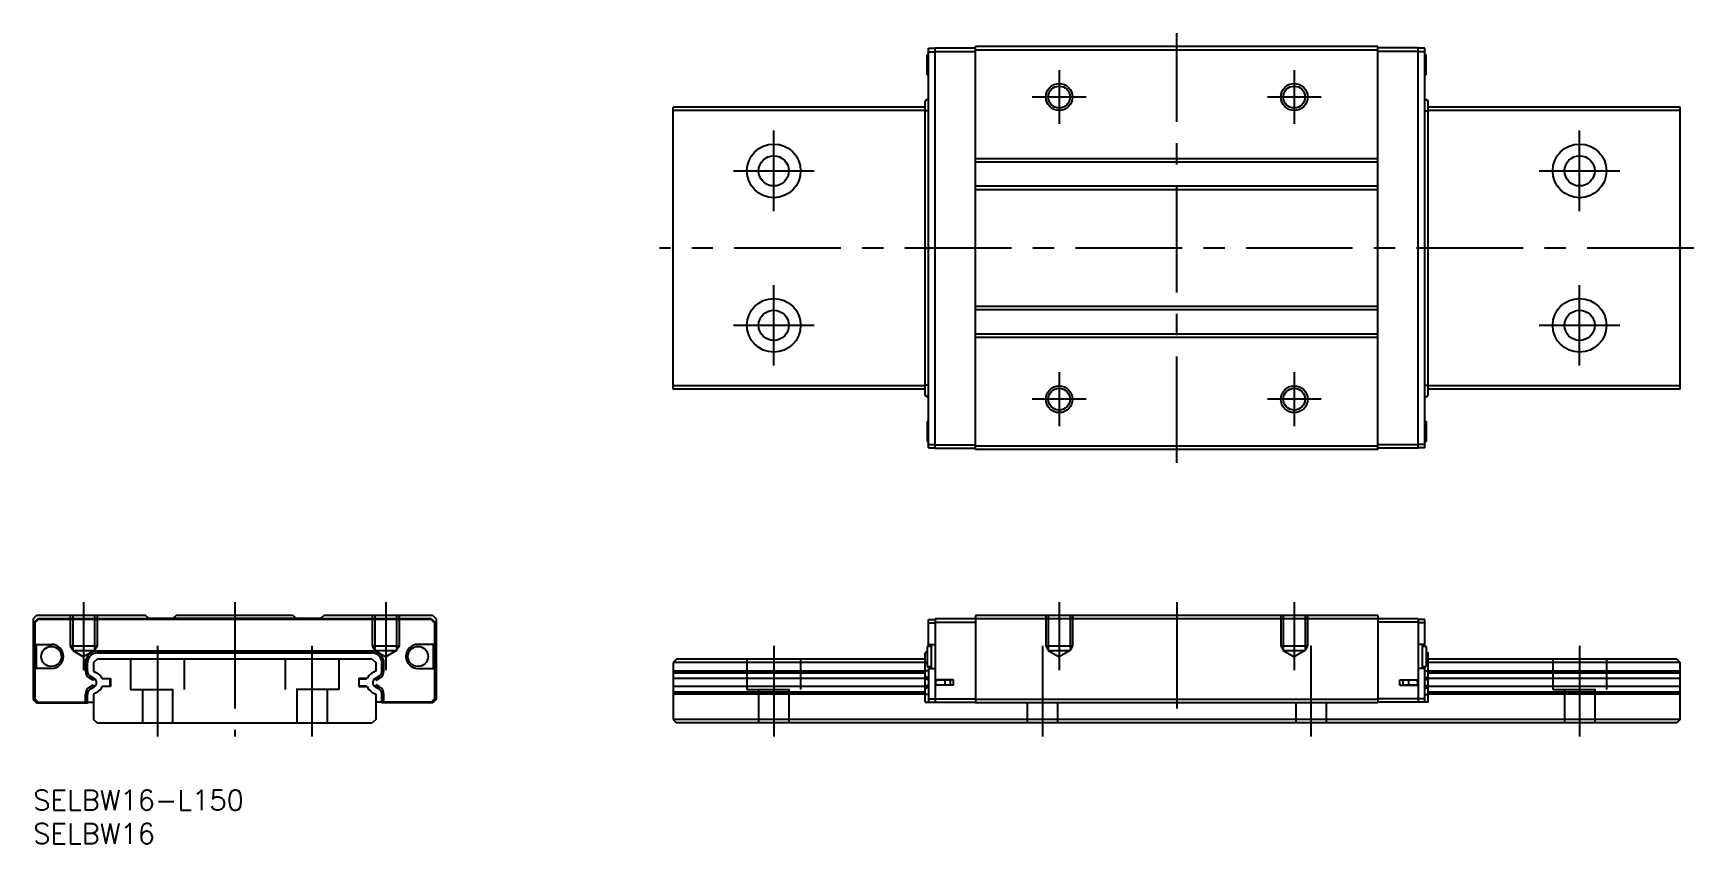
# Model space of a CAD drawing. Extents: x 0 to 247, y -8 to 113.
import ezdxf

# ---------------------------------------------------------------- set-up
doc = ezdxf.new("R2010")
doc.units = 0
doc.header["$LTSCALE"] = 0.5
doc.linetypes.add('CENTER', pattern=[50.8, 31.75, -6.35, 6.35, -6.35])
doc.linetypes.add('DASHED', pattern=[19.05, 12.7, -6.35])
for name, color, linetype in [('MSM_CENTER', 1, 'CENTER'), ('MSM_CONTINUOUS', 7, 'CONTINUOUS'), ('MSM_DASHED', 4, 'DASHED'), ('MSM_NARROW', 5, 'CONTINUOUS'), ('MSM_PART_NUMBER', 7, 'CONTINUOUS')]:
    doc.layers.add(name, color=color, linetype=linetype)
doc.styles.get("Standard").update_dxf_attribs({"font": 'txt.shx', "height": 3, "bigfont": 'bigfont.shx'})

# ---------------------------------------------------------------- blocks, each defined once
blk = doc.blocks.new('*U2')
at = {"layer": 'MSM_PART_NUMBER'}
blk.add_text('SELBW16-L150', height=3, dxfattribs=at).set_placement((0, -3))
blk = doc.blocks.new('*U3')
at = {"layer": 'MSM_PART_NUMBER'}
blk.add_text('SELBW16', height=3, dxfattribs=at).set_placement((0, -8))

msp = doc.modelspace()

# ---------------------------------------------------------------- linework, layer by layer
at = {"layer": 'MSM_CENTER'}
for p, q in [((170.28, 48.71), (170.28, 112.71)), ((152.78, 107.21), (152.78, 99.21)), ((187.78, 107.21), (187.78, 99.21)), ((156.78, 103.21), (148.78, 103.21)), ((191.78, 103.21), (183.78, 103.21)), ((110.28, 86.21), (110.28, 98.21)), ((230.28, 86.21), (230.28, 98.21)), ((104.28, 92.21), (116.28, 92.21)), ((224.28, 92.21), (236.28, 92.21)), ((247.28, 80.71), (93.28, 80.71)), ((110.28, 63.21), (110.28, 75.21)), ((230.28, 63.21), (230.28, 75.21)), ((104.28, 69.21), (116.28, 69.21)), ((224.28, 69.21), (236.28, 69.21)), ((152.78, 62.21), (152.78, 54.21)), ((187.78, 62.21), (187.78, 54.21)), ((156.78, 58.21), (148.78, 58.21)), ((191.78, 58.21), (183.78, 58.21)), ((7.5, 28), (7.5, 17.86)), ((30, 28), (30, 8)), ((52.5, 28), (52.5, 17.86)), ((152.78, 28), (152.78, 17.86)), ((170.28, 28), (170.28, 11)), ((187.78, 28), (187.78, 17.86)), ((18.5, 21.5), (18.5, 8)), ((41.5, 21.5), (41.5, 8)), ((110.28, 21.5), (110.28, 8)), ((150.28, 21.5), (150.28, 8)), ((190.28, 21.5), (190.28, 8)), ((230.28, 21.5), (230.28, 8))]:
    msp.add_line(p, q, dxfattribs=at)
at = {"layer": 'MSM_CONTINUOUS'}
for p, q in [((133.33, 109.51), (133.13, 109.51)), ((133.13, 106.51), (133.13, 109.51)), ((133.33, 110.46), (134.33, 110.46)), ((133.33, 50.96), (133.33, 110.46)), ((133.33, 109.96), (134.33, 109.96)), ((134.33, 110.51), (140.33, 110.51)), ((134.33, 50.91), (134.33, 110.51)), ((134.33, 110.01), (140.33, 110.01)), ((200.23, 110.71), (140.33, 110.71)), ((140.33, 50.71), (140.33, 110.71)), ((200.23, 110.21), (140.33, 110.21)), ((200.23, 50.71), (200.23, 110.71)), ((206.23, 110.51), (200.23, 110.51)), ((206.23, 110.01), (200.23, 110.01)), ((206.23, 50.91), (206.23, 110.51)), ((207.23, 110.46), (206.23, 110.46)), ((207.23, 109.96), (206.23, 109.96)), ((207.23, 50.96), (207.23, 110.46)), ((207.43, 109.51), (207.23, 109.51)), ((207.43, 106.51), (207.43, 109.51)), ((133.13, 106.51), (133.33, 106.51)), ((207.23, 106.51), (207.43, 106.51)), ((95.28, 59.71), (95.28, 101.71)), ((132.83, 101.71), (95.28, 101.71)), ((133.33, 102.94), (132.83, 102.64)), ((132.83, 58.78), (132.83, 102.64)), ((207.23, 102.94), (207.73, 102.64)), ((207.73, 58.78), (207.73, 102.64)), ((245.28, 101.71), (207.73, 101.71)), ((245.28, 59.71), (245.28, 101.71)), ((132.83, 101.21), (95.28, 101.21)), ((133.33, 101.14), (132.83, 101.14)), ((207.23, 101.14), (207.73, 101.14)), ((245.28, 101.21), (207.73, 101.21)), ((200.23, 94.01), (140.33, 94.01)), ((200.23, 93.51), (140.33, 93.51)), ((200.23, 89.91), (140.33, 89.91)), ((200.23, 89.41), (140.33, 89.41)), ((132.83, 80.71), (133.33, 80.71)), ((207.73, 80.71), (207.23, 80.71)), ((200.23, 72.01), (140.33, 72.01)), ((200.23, 71.51), (140.33, 71.51)), ((200.23, 67.91), (140.33, 67.91)), ((200.23, 67.41), (140.33, 67.41)), ((132.83, 60.21), (95.28, 60.21)), ((132.83, 59.71), (95.28, 59.71)), ((133.33, 60.28), (132.83, 60.28)), ((207.23, 60.28), (207.73, 60.28)), ((245.28, 60.21), (207.73, 60.21)), ((245.28, 59.71), (207.73, 59.71)), ((133.33, 58.48), (132.83, 58.78)), ((207.23, 58.48), (207.73, 58.78)), ((133.13, 54.91), (133.13, 51.91)), ((133.33, 54.91), (133.13, 54.91)), ((207.43, 54.91), (207.23, 54.91)), ((207.43, 54.91), (207.43, 51.91)), ((133.13, 51.91), (133.33, 51.91)), ((133.33, 51.46), (134.33, 51.46)), ((133.33, 50.96), (134.33, 50.96)), ((134.33, 51.41), (140.33, 51.41)), ((134.33, 50.91), (140.33, 50.91)), ((200.23, 51.21), (140.33, 51.21)), ((200.23, 50.71), (140.33, 50.71)), ((206.23, 51.41), (200.23, 51.41)), ((206.23, 50.91), (200.23, 50.91)), ((207.23, 51.46), (206.23, 51.46)), ((207.23, 50.96), (206.23, 50.96)), ((207.23, 51.91), (207.43, 51.91)), ((0.5, 26), (0, 25.5)), ((0, 25.5), (0, 13.5)), ((0.7, 25.5), (0.2, 25)), ((0.2, 25), (0.2, 13.6)), ((0.75, 25.4), (0.25, 24.9)), ((0.25, 24.9), (0.25, 21.7)), ((16.7, 26), (0.5, 26)), ((59.3, 25.5), (0.7, 25.5)), ((59.25, 25.4), (0.75, 25.4)), ((17.2, 25.55), (16.7, 26)), ((42.8, 25.55), (17.2, 25.55)), ((21.3, 26), (20.8, 25.55)), ((38.7, 26), (21.3, 26)), ((38.7, 26), (39.2, 25.55)), ((42.8, 25.55), (43.3, 26)), ((59.5, 26), (43.3, 26)), ((59.25, 25.4), (59.75, 24.9)), ((59.3, 25.5), (59.8, 25)), ((59.5, 26), (60, 25.5)), ((59.75, 24.9), (59.75, 21.7)), ((59.8, 25), (59.8, 13.6)), ((60, 25.5), (60, 13.5)), ((133.33, 25.4), (134.33, 25.4)), ((133.33, 21.4), (133.33, 25.4)), ((133.33, 24.9), (134.33, 24.9)), ((134.33, 25.5), (134.33, 13.1)), ((206.23, 25.5), (134.33, 25.5)), ((134.33, 25), (140.33, 25)), ((140.33, 26), (140.33, 13)), ((200.23, 26), (140.33, 26)), ((200.23, 26), (200.23, 13)), ((206.23, 25), (200.23, 25)), ((206.23, 25.5), (206.23, 13.1)), ((207.23, 25.4), (206.23, 25.4)), ((207.23, 24.9), (206.23, 24.9)), ((207.23, 21.4), (207.23, 25.4)), ((0.25, 21.7), (2.7, 21.7)), ((0.45, 21.7), (0.45, 18.1)), ((9.57, 20.73), (9.57, 20.43)), ((9.57, 20.73), (50.43, 20.73)), ((9.57, 20.43), (50.43, 20.43)), ((30, 20.43), (30, 20.73)), ((50.43, 20.73), (50.43, 20.43)), ((59.75, 21.7), (57.3, 21.7)), ((59.55, 21.7), (59.55, 18.1)), ((133.13, 20.61), (132.83, 20.43)), ((132.83, 13.1), (132.83, 20.43)), ((133.13, 21.4), (133.13, 18.4)), ((133.73, 21.4), (133.13, 21.4)), ((133.33, 21.7), (134.33, 21.7)), ((133.73, 21.7), (133.73, 18.1)), ((207.23, 21.7), (206.23, 21.7)), ((206.83, 21.7), (206.83, 18.1)), ((207.43, 21.4), (206.83, 21.4)), ((207.43, 21.4), (207.43, 18.4)), ((207.43, 20.61), (207.73, 20.43)), ((207.73, 13.1), (207.73, 20.43)), ((0.25, 18.1), (0.25, 13.6)), ((2.7, 18.1), (0.25, 18.1)), ((7.77, 18.93), (8.07, 18.93)), ((7.77, 17.76), (7.77, 18.93)), ((7.77, 17.76), (8.07, 17.76)), ((8.07, 17.76), (8.07, 18.93)), ((9.5, 19.5), (9, 19)), ((9, 19), (9, 17.72)), ((9, 17.72), (9.56, 17.4)), ((50.5, 19.5), (9.5, 19.5)), ((51, 17.72), (50.44, 17.4)), ((50.5, 19.5), (51, 19)), ((51, 19), (51, 17.72)), ((52.23, 18.93), (51.93, 18.93)), ((51.93, 17.76), (51.93, 18.93)), ((52.23, 17.76), (51.93, 17.76)), ((52.23, 17.76), (52.23, 18.93)), ((57.3, 18.1), (59.75, 18.1)), ((59.75, 18.1), (59.75, 13.6)), ((95.78, 19.5), (95.28, 19)), ((132.83, 19), (95.28, 19)), ((95.28, 19), (95.28, 10.5)), ((132.83, 17.72), (95.28, 17.72)), ((132.83, 17.4), (95.28, 17.4)), ((132.83, 19.5), (95.78, 19.5)), ((133.13, 18.93), (132.83, 18.93)), ((133.33, 17.76), (132.83, 17.76)), ((133.13, 18.4), (133.73, 18.4)), ((133.33, 18.4), (133.33, 13.1)), ((133.33, 18.1), (134.33, 18.1)), ((207.23, 18.1), (206.23, 18.1)), ((206.83, 18.4), (207.43, 18.4)), ((207.23, 13.1), (207.23, 18.4)), ((207.23, 17.76), (207.73, 17.76)), ((207.43, 18.93), (207.73, 18.93)), ((244.78, 19.5), (207.73, 19.5)), ((245.28, 19), (207.73, 19)), ((245.28, 17.72), (207.73, 17.72)), ((245.28, 17.4), (207.73, 17.4)), ((244.78, 19.5), (245.28, 19)), ((245.28, 10.5), (245.28, 19)), ((0.2, 16.4), (0.25, 16.4)), ((0.2, 15.6), (0.25, 15.6)), ((8.42, 16.64), (8.57, 16.9)), ((8.93, 16.35), (8.42, 16.64)), ((8.42, 15.36), (8.93, 15.65)), ((8.42, 15.36), (8.57, 15.1)), ((9.08, 16.61), (8.57, 16.9)), ((8.57, 15.1), (9.08, 15.39)), ((8.93, 16.35), (9.08, 16.61)), ((8.93, 15.65), (9.08, 15.39)), ((10.28, 16.6), (11.5, 16.6)), ((11.5, 15.4), (10.28, 15.4)), ((10.38, 16.55), (10.36, 16.6)), ((10.36, 15.4), (10.38, 15.45)), ((11.45, 16.55), (10.38, 16.55)), ((10.38, 15.45), (11.45, 15.45)), ((11.45, 15.45), (11.45, 16.55)), ((11.5, 16.6), (11.5, 15.4)), ((49.72, 16.6), (48.5, 16.6)), ((48.5, 16.6), (48.5, 15.4)), ((48.5, 15.4), (49.72, 15.4)), ((48.55, 15.45), (48.55, 16.55)), ((48.55, 16.55), (49.62, 16.55)), ((49.62, 15.45), (48.55, 15.45)), ((49.62, 16.55), (49.64, 16.6)), ((49.64, 15.4), (49.62, 15.45)), ((50.92, 16.61), (51.43, 16.9)), ((51.07, 16.35), (50.92, 16.61)), ((51.07, 15.65), (50.92, 15.39)), ((51.43, 15.1), (50.92, 15.39)), ((51.07, 16.35), (51.58, 16.64)), ((51.58, 15.36), (51.07, 15.65)), ((51.58, 16.64), (51.43, 16.9)), ((51.58, 15.36), (51.43, 15.1)), ((59.8, 16.4), (59.75, 16.4)), ((59.8, 15.6), (59.75, 15.6)), ((132.83, 16.6), (95.28, 16.6)), ((132.83, 15.4), (95.28, 15.4)), ((133.33, 16.64), (132.83, 16.9)), ((133.33, 16.35), (132.83, 16.61)), ((133.33, 15.65), (132.83, 15.39)), ((133.33, 15.36), (132.83, 15.1)), ((137.03, 16.4), (134.33, 16.4)), ((137.03, 15.6), (134.33, 15.6)), ((136.53, 16.35), (134.68, 16.35)), ((134.68, 15.65), (136.53, 15.65)), ((135.13, 16.35), (135.13, 16.4)), ((135.13, 15.6), (135.13, 15.65)), ((135.59, 16.35), (135.59, 16.4)), ((135.59, 15.6), (135.59, 15.65)), ((135.73, 16.35), (135.73, 15.65)), ((136.53, 16.35), (136.53, 15.65)), ((137.03, 15.6), (137.03, 16.4)), ((203.53, 16.4), (206.23, 16.4)), ((203.53, 15.6), (203.53, 16.4)), ((203.53, 15.6), (206.23, 15.6)), ((204.03, 15.65), (204.03, 16.35)), ((205.88, 16.35), (204.03, 16.35)), ((204.03, 15.65), (205.88, 15.65)), ((204.83, 15.65), (204.83, 16.35)), ((204.97, 16.35), (204.97, 16.4)), ((204.97, 15.6), (204.97, 15.65)), ((205.43, 16.35), (205.43, 16.4)), ((205.43, 15.6), (205.43, 15.65)), ((207.23, 16.64), (207.73, 16.9)), ((207.23, 16.35), (207.73, 16.61)), ((207.23, 15.65), (207.73, 15.39)), ((207.23, 15.36), (207.73, 15.1)), ((245.28, 16.6), (207.73, 16.6)), ((245.28, 15.4), (207.73, 15.4)), ((0, 13.5), (0.5, 13)), ((0.2, 13.6), (0.7, 13.1)), ((0.25, 13.6), (0.75, 13.1)), ((0.5, 13), (8.1, 13)), ((0.7, 13.1), (9, 13.1)), ((7.77, 14.24), (8.07, 14.24)), ((7.77, 13.1), (7.77, 14.24)), ((8.07, 13.1), (8.07, 14.24)), ((8.1, 13), (8.2, 13.1)), ((9.56, 14.6), (9, 14.28)), ((9, 14.28), (9, 10.5)), ((50.44, 14.6), (51, 14.28)), ((51, 14.28), (51, 10.5)), ((59.3, 13.1), (51, 13.1)), ((51.9, 13), (51.8, 13.1)), ((59.5, 13), (51.9, 13)), ((51.93, 13.1), (51.93, 14.24)), ((52.23, 14.24), (51.93, 14.24)), ((52.23, 13.1), (52.23, 14.24)), ((59.75, 13.6), (59.25, 13.1)), ((59.8, 13.6), (59.3, 13.1)), ((60, 13.5), (59.5, 13)), ((132.83, 14.6), (95.28, 14.6)), ((132.83, 14.28), (95.28, 14.28)), ((133.33, 14.24), (132.83, 14.24)), ((132.83, 13.1), (140.33, 13.1)), ((133.33, 13.6), (140.33, 13.6)), ((200.23, 13.5), (140.33, 13.5)), ((200.23, 13), (140.33, 13)), ((207.23, 13.6), (200.23, 13.6)), ((207.73, 13.1), (200.23, 13.1)), ((207.23, 14.24), (207.73, 14.24)), ((245.28, 14.6), (207.73, 14.6)), ((245.28, 14.28), (207.73, 14.28)), ((9, 10.5), (9.5, 10)), ((9.5, 10), (50.5, 10)), ((51, 10.5), (50.5, 10)), ((95.28, 10.5), (95.78, 10)), ((245.28, 10.5), (95.28, 10.5)), ((244.78, 10), (95.78, 10)), ((245.28, 10.5), (244.78, 10))]:
    msp.add_line(p, q, dxfattribs=at)
for centre, radius in [((152.78, 103.21), 1.62), ((187.78, 103.21), 1.62), ((110.28, 92.21), 4), ((110.28, 92.21), 2.25), ((230.28, 92.21), 4), ((230.28, 92.21), 2.25), ((110.28, 69.21), 4), ((230.28, 69.21), 4), ((110.28, 69.21), 2.25), ((230.28, 69.21), 2.25), ((152.78, 58.21), 1.62), ((187.78, 58.21), 1.62), ((2.7, 19.9), 1.5), ((57.3, 19.9), 1.5)]:
    msp.add_circle(centre, radius, dxfattribs=at)
for centre, radius, start, end in [((2.7, 19.9), 1.8, 270, 90), ((9.57, 18.93), 1.8, 90.0008, 179.9992), ((9.57, 18.93), 1.5, 90, 180), ((50.43, 18.93), 1.8, 0.0008, 89.9992), ((50.43, 18.93), 1.5, 0, 90), ((57.3, 19.9), 1.8, 90, 270), ((9.07, 17.76), 1.3, 180, 240), ((9.07, 17.76), 1, 180, 240), ((8.68, 15.88), 1.75, 24.1151, 60), ((51.31, 15.88), 1.75, 120, 155.8849), ((50.93, 17.76), 1, 300, 0), ((50.93, 17.76), 1.3, 300, 0), ((9.07, 14.24), 1.3, 120, 180), ((9.07, 14.24), 1, 120, 180), ((8.73, 16), 0.7, 300, 60), ((8.68, 16.12), 1.75, 300, 335.8849), ((51.31, 16.12), 1.75, 204.1151, 240), ((51.27, 16), 0.7, 120, 240), ((50.93, 14.24), 1, 0, 60), ((50.93, 14.24), 1.3, 0, 60), ((134.68, 16), 0.35, 90, 270), ((205.88, 16), 0.35, 270, 90)]:
    msp.add_arc(centre, radius, start, end, dxfattribs=at)
at = {"layer": 'MSM_DASHED'}
for p, q in [((5.5, 26), (5.5, 21.5)), ((5.88, 26), (5.88, 20.8)), ((9.12, 26), (9.12, 20.8)), ((9.5, 26), (9.5, 21.5)), ((50.5, 26), (50.5, 21.5)), ((50.88, 26), (50.88, 20.8)), ((54.12, 26), (54.12, 20.8)), ((54.5, 26), (54.5, 21.5)), ((150.78, 26), (150.78, 21.5)), ((151.16, 26), (151.16, 20.8)), ((154.4, 26), (154.4, 20.8)), ((154.78, 26), (154.78, 21.5)), ((185.78, 26), (185.78, 21.5)), ((186.16, 26), (186.16, 20.8)), ((189.4, 26), (189.4, 20.8)), ((189.78, 26), (189.78, 21.5)), ((5.5, 21.5), (9.5, 21.5)), ((5.5, 21.5), (5.88, 20.84)), ((5.88, 20.8), (9.12, 20.8)), ((5.88, 20.8), (7.5, 19.86)), ((9.12, 20.8), (7.5, 19.86)), ((9.5, 21.5), (9.12, 20.84)), ((50.5, 21.5), (54.5, 21.5)), ((50.5, 21.5), (50.88, 20.84)), ((50.88, 20.8), (54.12, 20.8)), ((50.88, 20.8), (52.5, 19.86)), ((54.12, 20.8), (52.5, 19.86)), ((54.5, 21.5), (54.12, 20.84)), ((150.78, 21.5), (154.78, 21.5)), ((150.78, 21.5), (151.16, 20.84)), ((151.16, 20.8), (154.4, 20.8)), ((151.16, 20.8), (152.78, 19.86)), ((154.4, 20.8), (152.78, 19.86)), ((154.78, 21.5), (154.4, 20.84)), ((185.78, 21.5), (189.78, 21.5)), ((185.78, 21.5), (186.16, 20.84)), ((186.16, 20.8), (189.4, 20.8)), ((186.16, 20.8), (187.78, 19.86)), ((189.4, 20.8), (187.78, 19.86)), ((189.78, 21.5), (189.4, 20.84)), ((14.5, 19.5), (14.5, 15)), ((22.5, 19.5), (22.5, 15)), ((37.5, 19.5), (37.5, 15)), ((45.5, 19.5), (45.5, 15)), ((106.28, 19.5), (106.28, 15)), ((114.28, 19.5), (114.28, 15)), ((226.28, 19.5), (226.28, 15)), ((234.28, 19.5), (234.28, 15)), ((14.5, 15), (22.5, 15)), ((16.25, 15), (16.25, 10)), ((20.75, 15), (20.75, 10)), ((45.5, 15), (37.5, 15)), ((39.25, 15), (39.25, 10)), ((43.75, 15), (43.75, 10)), ((106.28, 15), (114.28, 15)), ((108.03, 15), (108.03, 10)), ((112.53, 15), (112.53, 10)), ((226.28, 15), (234.28, 15)), ((228.03, 15), (228.03, 10)), ((232.53, 15), (232.53, 10)), ((148.03, 13), (148.03, 10)), ((152.53, 13), (152.53, 10)), ((188.03, 13), (188.03, 10)), ((192.53, 13), (192.53, 10))]:
    msp.add_line(p, q, dxfattribs=at)
at = {"layer": 'MSM_NARROW'}
for centre in [(152.78, 103.21), (187.78, 103.21), (152.78, 58.21), (187.78, 58.21)]:
    msp.add_circle(centre, 2, dxfattribs=at)

# ---------------------------------------------------------------- block references
at = {"layer": 'MSM_CONTINUOUS'}
for name in ['*U2', '*U3']:
    msp.add_blockref(name, (0, 0), dxfattribs=at)

doc.saveas('drawing.dxf')
